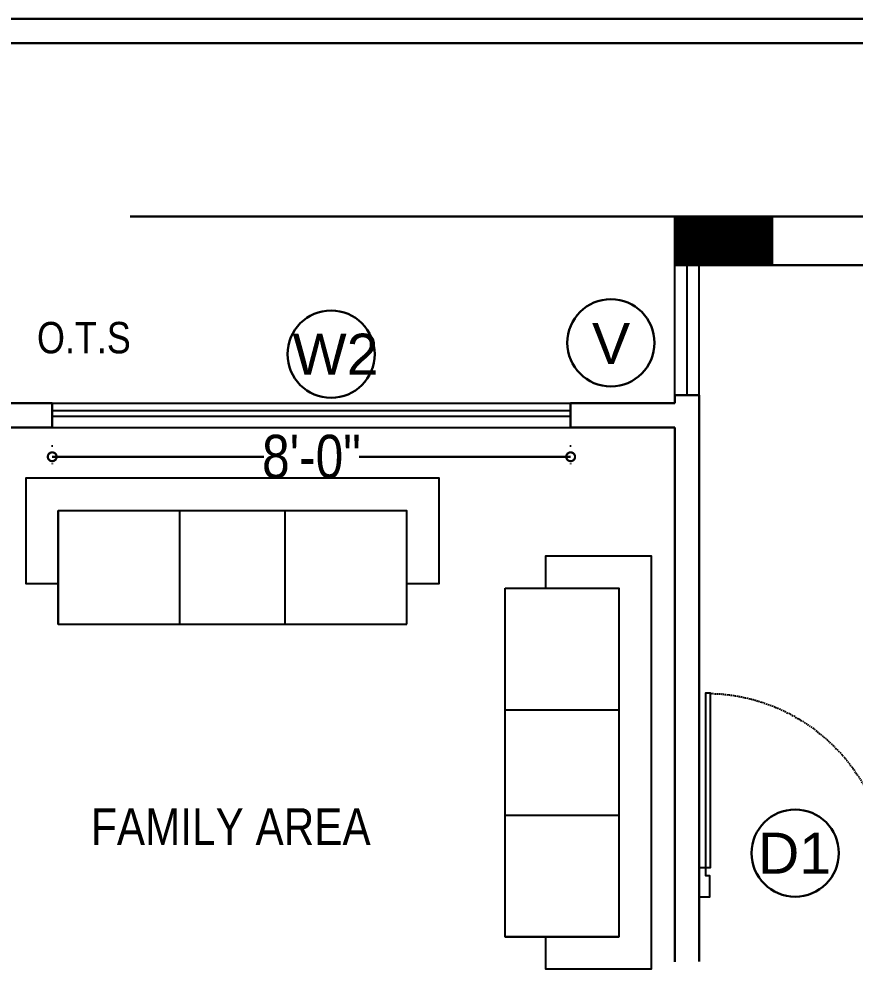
# Model space of a CAD drawing. Extents: x -454308 to 890911, y -14103 to 1343694.
# Drawn here: x 197681.7 to 197836.2, y 656697.2 to 656871.5 of the extents above; entities that cross this region are included whole.
import ezdxf

# ---------------------------------------------------------------- set-up
doc = ezdxf.new("R2010")
doc.units = 0
doc.header["$MEASUREMENT"] = 0
doc.header["$PDMODE"] = 32
doc.linetypes.add('DOT2', pattern=[3.175, 0, -3.175])
for name, color, linetype in [('A-Door', 144, 'Continuous'), ('ELE', 7, 'Continuous'), ('FUR', 250, 'Continuous')]:
    doc.layers.add(name, color=color, linetype=linetype)
for name, color, linetype, lineweight in [('A-Wall', 7, 'Continuous', 30), ('sill', 32, 'Continuous', 25), ('Text', 55, 'Continuous', 25), ('WINDOW', 147, 'Continuous', 25)]:
    doc.layers.add(name, color=color, linetype=linetype, lineweight=lineweight)
doc.styles.add('AA_03.50', font='ARIALN.TTF', dxfattribs={"height": 8})
doc.styles.add('jag', font='arial.ttf')
doc.styles.get("Standard").update_dxf_attribs({"font": 'stylu.ttf', "height": 7})
doc.dimstyles.new('AA_03.50', dxfattribs={"dimtxt": 9, "dimasz": 3.25, "dimexe": 1.75, "dimexo": 3.375, "dimgap": 0.09, "dimtad": 0, "dimdec": 0, "dimzin": 3, "dimdsep": 46, "dimlunit": 4, "dimtxsty": 'AA_03.50', "dimblk": 'DOTSMALL', "dimcen": 0.09, "dimclre": 7, "dimadec": 0, "dimazin": 0, "dimtfac": 1, "dimtdec": 0, "dimtofl": 0, "dimtmove": 0, "dimatfit": 3, "dimfxl": 1, "dimtolj": 1, "dimtzin": 0, "dimlwd": -1, "dimarcsym": 0})

# ---------------------------------------------------------------- blocks, each defined once
blk = doc.blocks.new('eeee')
at = {"layer": 'A-Door'}
for points in [[(165919.2, 672860.67), (165924.71, 672860.67), (165924.71, 672859.48), (165923.23, 672859.48), (165923.23, 672858.78), (165919.2, 672858.78), (165919.2, 672860.67)], [(165924.71, 672859.48), (165924.71, 672858.61), (165956.88, 672858.61), (165956.88, 672859.48), (165924.71, 672859.48)], [(165956.8, 672857.83), (165956.8, 672857.59)], [(165956.8, 672857.46), (165956.8, 672857.22)], [(165956.88, 672858.61), (165956.84, 672858.33)], [(165956.84, 672858.2), (165956.84, 672858)], [(165956.68, 672855.98), (165956.68, 672855.74)], [(165956.76, 672856.72), (165956.76, 672856.68), (165956.72, 672856.48)], [(165956.72, 672856.35), (165956.72, 672856.11)], [(165956.8, 672857.09), (165956.76, 672856.85)], [(165956.43, 672854.13), (165956.39, 672853.89)], [(165956.51, 672854.5), (165956.47, 672854.26)], [(165956.55, 672854.87), (165956.55, 672854.79), (165956.51, 672854.63)], [(165956.64, 672855.61), (165956.6, 672855.37)], [(165956.6, 672855.24), (165956.6, 672855)], [(165956.06, 672852.28), (165956.02, 672852.04)], [(165956.18, 672852.65), (165956.1, 672852.41)], [(165956.27, 672853.02), (165956.23, 672852.86), (165956.18, 672852.78)], [(165956.31, 672853.39), (165956.27, 672853.15)], [(165956.39, 672853.76), (165956.35, 672853.52)], [(165955.77, 672850.81), (165955.65, 672850.6)], [(165955.86, 672851.18), (165955.77, 672851.01), (165955.77, 672850.93)], [(165955.94, 672851.55), (165955.86, 672851.3)], [(165956.02, 672851.91), (165955.98, 672851.67)], [(165955.24, 672849.04), (165955.12, 672848.83)], [(165955.32, 672849.41), (165955.24, 672849.16), (165955.24, 672849.12)], [(165955.44, 672849.78), (165955.36, 672849.53)], [(165955.53, 672850.11), (165955.44, 672849.86)], [(165955.65, 672850.48), (165955.57, 672850.23)], [(165954.58, 672847.27), (165954.5, 672847.02)], [(165954.71, 672847.64), (165954.62, 672847.39)], [(165954.83, 672847.97), (165954.75, 672847.76)], [(165954.95, 672848.34), (165954.87, 672848.09)], [(165955.08, 672848.71), (165955.03, 672848.46)], [(165953.84, 672845.55), (165953.76, 672845.34)], [(165954.01, 672845.87), (165953.92, 672845.63)], [(165954.17, 672846.24), (165954.05, 672846)], [(165954.29, 672846.61), (165954.17, 672846.37)], [(165954.46, 672846.9), (165954.34, 672846.7)], [(165952.86, 672843.53), (165952.73, 672843.33)], [(165953.02, 672843.86), (165953.02, 672843.86), (165952.9, 672843.65)], [(165953.23, 672844.19), (165953.1, 672843.98)], [(165953.35, 672844.52), (165953.23, 672844.31)], [(165953.55, 672844.89), (165953.43, 672844.64)], [(165953.68, 672845.22), (165953.6, 672845.01)], [(165951.91, 672841.93), (165951.79, 672841.72)], [(165952.12, 672842.26), (165952.08, 672842.18), (165951.99, 672842.01)], [(165952.28, 672842.59), (165952.16, 672842.34)], [(165952.49, 672842.91), (165952.36, 672842.67)], [(165952.69, 672843.2), (165952.57, 672843)], [(165950.68, 672840.04), (165950.55, 672839.83)], [(165950.88, 672840.37), (165950.76, 672840.16)], [(165951.09, 672840.65), (165951.05, 672840.53), (165950.97, 672840.45)], [(165951.34, 672840.98), (165951.17, 672840.78)], [(165951.54, 672841.27), (165951.38, 672841.07)], [(165951.75, 672841.6), (165951.58, 672841.39)], [(165949.53, 672838.56), (165949.4, 672838.35)], [(165949.77, 672838.85), (165949.61, 672838.64)], [(165950.02, 672839.13), (165949.94, 672838.97), (165949.86, 672838.93)], [(165950.27, 672839.42), (165950.1, 672839.22)], [(165950.47, 672839.71), (165950.31, 672839.5)], [(165947.84, 672836.55), (165947.68, 672836.38)], [(165948.09, 672836.83), (165947.92, 672836.67)], [(165948.38, 672837.12), (165948.17, 672836.91)], [(165948.58, 672837.41), (165948.46, 672837.2)], [(165948.83, 672837.7), (165948.66, 672837.49)], [(165949.08, 672837.94), (165948.91, 672837.78)], [(165949.32, 672838.23), (165949.16, 672838.07)], [(165946.24, 672834.98), (165946.08, 672834.78)], [(165946.53, 672835.23), (165946.36, 672835.07)], [(165946.77, 672835.52), (165946.61, 672835.31)], [(165947.06, 672835.72), (165946.9, 672835.6)], [(165947.31, 672836.01), (165947.14, 672835.81)], [(165947.6, 672836.3), (165947.39, 672836.09)], [(165944.27, 672833.26), (165944.1, 672833.09)], [(165944.55, 672833.5), (165944.55, 672833.46), (165944.39, 672833.34)], [(165944.88, 672833.71), (165944.68, 672833.55)], [(165945.13, 672833.96), (165944.97, 672833.79)], [(165945.42, 672834.24), (165945.25, 672834.04)], [(165945.71, 672834.45), (165945.5, 672834.28)], [(165945.99, 672834.7), (165945.83, 672834.53)], [(165941.88, 672831.49), (165941.68, 672831.33)], [(165942.17, 672831.7), (165941.97, 672831.57)], [(165942.46, 672831.9), (165942.25, 672831.78)], [(165942.79, 672832.11), (165942.58, 672831.98)], [(165943.08, 672832.31), (165943.03, 672832.27), (165942.87, 672832.19)], [(165943.4, 672832.56), (165943.2, 672832.44)], [(165943.69, 672832.76), (165943.49, 672832.64)], [(165943.98, 672833.01), (165943.81, 672832.85)], [(165938.64, 672829.6), (165938.43, 672829.48)], [(165938.97, 672829.76), (165938.76, 672829.64)], [(165939.29, 672829.93), (165939.05, 672829.81)], [(165939.62, 672830.09), (165939.42, 672830.01)], [(165939.95, 672830.3), (165939.79, 672830.22), (165939.75, 672830.18)], [(165940.28, 672830.5), (165940.08, 672830.34)], [(165940.61, 672830.67), (165940.4, 672830.55)], [(165940.94, 672830.87), (165940.69, 672830.75)], [(165941.23, 672831.08), (165941.02, 672830.96)], [(165941.55, 672831.28), (165941.47, 672831.2), (165941.35, 672831.16)], [(165934.86, 672827.91), (165934.61, 672827.83)], [(165935.23, 672828.08), (165934.98, 672828)], [(165935.55, 672828.2), (165935.35, 672828.12)], [(165935.92, 672828.33), (165935.68, 672828.24)], [(165936.25, 672828.45), (165936.05, 672828.37)], [(165936.62, 672828.61), (165936.38, 672828.53)], [(165936.95, 672828.78), (165936.75, 672828.65)], [(165937.28, 672828.94), (165937.03, 672828.86)], [(165937.61, 672829.07), (165937.4, 672828.98)], [(165937.98, 672829.27), (165937.73, 672829.15)], [(165938.31, 672829.39), (165938.1, 672829.31), (165938.1, 672829.27)], [(165919.2, 672824.71), (165924.71, 672824.71), (165924.71, 672825.86), (165923.23, 672825.86), (165923.23, 672826.52), (165919.2, 672826.52), (165919.2, 672824.71)], [(165927.21, 672826.11), (165927.09, 672826.07), (165927.01, 672826.07)], [(165927.62, 672826.15), (165927.38, 672826.11)], [(165927.99, 672826.19), (165927.75, 672826.15)], [(165928.36, 672826.23), (165928.12, 672826.19)], [(165928.73, 672826.31), (165928.49, 672826.27)], [(165929.1, 672826.35), (165928.98, 672826.31), (165928.86, 672826.31)], [(165929.43, 672826.44), (165929.23, 672826.39)], [(165929.84, 672826.52), (165929.6, 672826.44)], [(165930.17, 672826.6), (165929.97, 672826.52)], [(165930.58, 672826.64), (165930.29, 672826.64)], [(165930.91, 672826.72), (165930.87, 672826.72), (165930.71, 672826.68)], [(165931.28, 672826.85), (165931.03, 672826.76)], [(165931.65, 672826.93), (165931.4, 672826.85)], [(165932.02, 672827.01), (165931.77, 672826.93)], [(165932.39, 672827.13), (165932.14, 672827.05)], [(165932.72, 672827.22), (165932.51, 672827.13)], [(165933.09, 672827.34), (165932.84, 672827.26)], [(165933.46, 672827.46), (165933.21, 672827.38)], [(165933.79, 672827.59), (165933.58, 672827.46)], [(165934.16, 672827.67), (165933.91, 672827.59)], [(165934.53, 672827.79), (165934.28, 672827.71)], [(165923.51, 672825.86), (165923.23, 672825.86)], [(165923.88, 672825.86), (165923.64, 672825.86)], [(165924.25, 672825.9), (165924.01, 672825.86)], [(165924.62, 672825.9), (165924.38, 672825.9)], [(165924.99, 672825.9), (165924.75, 672825.9)], [(165925.36, 672825.9), (165925.16, 672825.9), (165925.12, 672825.9)], [(165925.73, 672825.94), (165925.53, 672825.9)], [(165926.14, 672825.98), (165925.86, 672825.98)], [(165926.47, 672825.98), (165926.27, 672825.98)], [(165926.88, 672826.02), (165926.6, 672826.02)]]:
    blk.add_lwpolyline(points, dxfattribs=at)
blk = doc.blocks.new('3str')
at = {"layer": 'FUR'}
for points in [[(165747.79, 672804), (165747.79, 672810), (165728.35, 672810), (165728.35, 672733.6), (165747.79, 672733.6), (165747.79, 672739.6)], [(165755.31, 672804), (165734.35, 672804), (165734.35, 672739.6), (165755.31, 672739.6), (165755.31, 672804)], [(165755.31, 672781.52), (165734.35, 672781.52)], [(165755.31, 672762.08), (165734.35, 672762.08)], [(165755.31, 672739.6), (165734.35, 672739.6)]]:
    blk.add_lwpolyline(points, dxfattribs=at)
blk = doc.blocks.new('EGVSVS')
at = {"layer": 'A-Wall'}
h = blk.add_hatch(dxfattribs=at)
h.set_pattern_fill('ANSI31', color=256, style=0)
h.set_pattern_definition([(45, (0, 0), (-0.088388347648, 0.088388347648), [])])
h.paths.add_polyline_path([(188258.49, 672097.51), (188258.49, 672106.51), (188240.49, 672106.51), (188240.49, 672097.51)])
blk.add_lwpolyline([(188240.49, 672106.51), (188258.49, 672106.51), (188258.49, 672097.51), (188240.49, 672097.51)], close=True, dxfattribs=at)
blk = doc.blocks.new('_DotSmall')
at = {"color": 0, "linetype": 'ByBlock', "const_width": 0.5}
blk.add_lwpolyline([(-0.0625, 0, 1), (0.0625, 0, 1)], format="xyb", close=True, dxfattribs=at)
blk = doc.blocks.new('*D625')
at = {"layer": 'A-Wall', "color": 7, "linetype": 'DOT2', "lineweight": -2}
for p, q in [((197687.82, 656792.6), (197687.82, 656788.82)), ((197783.61, 656792.6), (197783.61, 656788.82))]:
    blk.add_line(p, q, dxfattribs=at)
at = {"layer": 'A-Wall', "color": 0}
for p, q in [((197687.82, 656790.57), (197726.9, 656790.57)), ((197783.61, 656790.57), (197744.54, 656790.57))]:
    blk.add_line(p, q, dxfattribs=at)
at = {"layer": 'DEFPOINTS', "color": 0, "lineweight": 30}
for p in [(197687.82, 656795.98), (197783.61, 656795.98), (197783.61, 656790.57)]:
    blk.add_point(p, dxfattribs=at)
at = {"layer": 'A-Wall', "color": 0, "xscale": 3.25, "yscale": 3.25, "zscale": 3.25, "rotation": 180}
blk.add_blockref('_DotSmall', (197687.82, 656790.57), dxfattribs=at)
at = {"layer": 'A-Wall', "color": 0, "xscale": 3.25, "yscale": 3.25, "zscale": 3.25}
blk.add_blockref('_DotSmall', (197783.61, 656790.57), dxfattribs=at)
at = {"layer": 'A-Wall', "color": 0, "insert": (197735.72, 656790.57), "char_height": 8, "attachment_point": 5, "style": 'AA_03.50'}
blk.add_mtext('\\A1;8\'-0"', dxfattribs=at)

msp = doc.modelspace()

# ---------------------------------------------------------------- linework, layer by layer
at = {"layer": 'A-Wall'}
for p, q in [((197447.691, 656871.479), (198165.164, 656871.479)), ((197456.691, 656866.979), (198165.164, 656866.979)), ((197802.862, 656826.02), (197802.862, 656830.5)), ((197807.362, 656825.979), (197972.157, 656825.979)), ((197802.862, 656801.979), (197807.362, 656801.979)), ((197802.862, 656801.979), (197802.862, 656800.479)), ((197807.362, 656801.979), (197807.362, 656800.479)), ((197687.821, 656800.479), (197674.321, 656800.479)), ((197687.821, 656795.979), (197687.821, 656800.479)), ((197783.612, 656800.479), (197802.862, 656800.479)), ((197783.612, 656795.979), (197783.612, 656800.479)), ((197807.362, 656697.336), (197807.362, 656800.479)), ((197674.321, 656795.979), (197687.821, 656795.979)), ((197783.612, 656795.979), (197802.862, 656795.979)), ((197802.862, 656697.256), (197802.862, 656795.979))]:
    msp.add_line(p, q, dxfattribs=at)
msp.add_lwpolyline([(197981.157, 656821.52), (197981.157, 656834.979), (197702.232, 656834.979)], dxfattribs=at)
at = {"layer": 'ELE', "linetype": 'ByBlock', "lineweight": 30}
for centre in [(197791.042, 656811.626), (197739.349, 656809.527), (197825.098, 656717.336)]:
    msp.add_circle(centre, 8.062, dxfattribs=at)
at = {"layer": 'sill'}
for p, q in [((197802.862, 656800.479), (197802.862, 656826.02)), ((197807.362, 656800.479), (197807.362, 656826.02)), ((197687.821, 656800.479), (197783.612, 656800.479)), ((197684.071, 656795.979), (197717.612, 656795.979)), ((197717.612, 656795.979), (197783.612, 656795.979))]:
    msp.add_line(p, q, dxfattribs=at)
at = {"layer": 'WINDOW'}
for p, q in [((197805.134, 656801.979), (197805.134, 656826.02)), ((197783.612, 656799.032), (197687.821, 656799.032)), ((197783.612, 656798.032), (197687.821, 656798.032))]:
    msp.add_line(p, q, dxfattribs=at)

# ---------------------------------------------------------------- block references
at = {"layer": 'A-Wall'}
msp.add_blockref('EGVSVS', (9562.347, -15271.526), dxfattribs=at)
at = {"layer": 'WINDOW'}
for name, p, rotation in [('3str', (-475050.682, 822514.958), 270), ('eeee', (870668.031, 490789.986), 90)]:
    msp.add_blockref(name, p, dxfattribs=dict(at, rotation=rotation))
at = {"layer": 'WINDOW', "xscale": -1}
msp.add_blockref('3str', (363526.845, -16037.727), dxfattribs=at)

# ---------------------------------------------------------------- texts
at = {"layer": 'A-Wall', "insert": (197685.006, 656812.541), "char_height": 5.79452, "width": 29.58904, "attachment_point": 4}
msp.add_mtext('{\\fArial Narrow|b0|i0|c1|p15;O.T.S}', dxfattribs=at)
at = {"layer": 'Text', "char_height": 7.57161, "width": 212.54385, "attachment_point": 1, "style": 'jag'}
for s, insert in [('V{\\H0.8193x; }^I', (197787.551, 656815.281)), ('W2{\\H0.8193x; }^I', (197732.243, 656813.315)), ('D1{\\H0.8193x; }^I', (197818.215, 656721.12))]:
    msp.add_mtext(s, dxfattribs=dict(at, insert=insert))
at = {"layer": 'Text', "insert": (197694.992, 656722.23), "char_height": 6.82192, "width": 90.41096, "attachment_point": 4}
msp.add_mtext('{\\fArial Narrow|b0|i0|c0|p15;FAMILY AREA}', dxfattribs=at)

# ---------------------------------------------------------------- dimensions: what is measured, and where the dimension line sits
at = {"layer": 'A-Wall'}
dim = msp.add_linear_dim(base=(197783.612, 656790.572), p1=(197687.821, 656795.979), p2=(197783.612, 656795.979), dimstyle='AA_03.50', override={"dimtxt": 8, "dimdec": 1, "dimtdec": 1, "dimfxl": 0.1}, dxfattribs=at)
dim.commit()
dim.dimension.update_dxf_attribs({"geometry": '*D625', "text_midpoint": (197735.717, 656790.572)})

doc.saveas('drawing.dxf')
